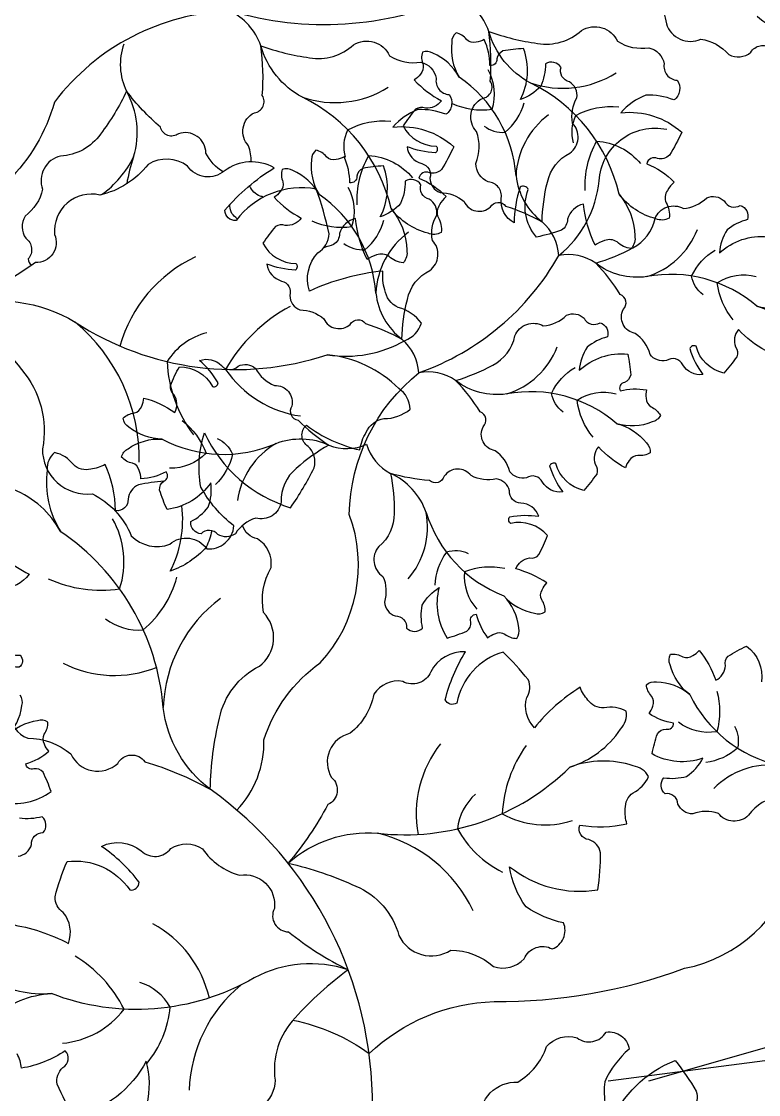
# Model space of a CAD drawing. Header units: millimetres. Extents: x 228.39 to 232.01, y 86.87 to 92.76.
# Drawn here: x 229.0394 to 229.199, y 90.5553 to 90.7876 of the extents above; entities that cross this region are included whole.
import ezdxf

# ---------------------------------------------------------------- set-up
doc = ezdxf.new("R2010")
doc.units = ezdxf.units.MM
for name, color, linetype in [('62', 62, 'Continuous'), ('63', 63, 'Continuous'), ('CauleArvore', 253, 'Continuous')]:
    doc.layers.add(name, color=color, linetype=linetype)

msp = doc.modelspace()

# ---------------------------------------------------------------- linework, layer by layer
at = {"layer": '62'}
for points in [[(229.1337690626554, 90.79304493614626, -0.1802530025354734), (229.0845557612529, 90.78988759788439, 0.2251438523393833), (229.0465136639229, 90.77017378736964, -0.2626849896690132), (229.019326115423, 90.74317367297654, -0.09065442908466861)], [(229.1688170326897, 90.75021356645117, 0.2279428046577942), (229.1495874588643, 90.77433910891983, -0.2043996860364329), (229.1405975587805, 90.78546549324336, 0.2049975904848279), (229.1337690626554, 90.79304493614626, 0.2049975904848279)], [(229.1194324531736, 90.74709735685045, 0.2279428046577942), (229.1002028793482, 90.77122289931911, -0.2043996860364329), (229.0912129792644, 90.78234928364265, 0.2049975904848279), (229.0843844831393, 90.78992872654554, 0.2049975904848279)], [(229.1326228038234, 90.76988235950446, 0.1413864367129372), (229.1412868762909, 90.76860632197898, 0.210122964771746), (229.1404785135131, 90.77711687597926, 0.210122964771746)], [(229.1395651919948, 90.76498585418464, 0.1876286218963192), (229.1441262186685, 90.76362077414015, 0.1520058651265381), (229.1482265537126, 90.76997818772338)], [(229.1589566496233, 90.7613464575209, -0.1876286218963192), (229.1594602910662, 90.76727626422573, -0.1520058651265381), (229.1687331167926, 90.76912983547967)], [(229.086046006196, 90.61681295791496, 0.1954096761169075), (229.0918831381646, 90.63207848393078, -0.1631901514612794), (229.1040643094369, 90.64871721495874, 0.2835782542006574), (229.1103673632909, 90.68084666692756, -0.2251438523393833), (229.1255435961011, 90.71158128379557, 0.1802530025354734), (229.1557662318697, 90.73693911674508, 0.2002582601934849), (229.1644861195617, 90.75313154287994, -0.4574430062941838), (229.1791528431373, 90.7642726271187)], [(229.1095720701072, 90.75823024792018, -0.1876286218963192), (229.11007571155, 90.76416005462502, -0.1520058651265381), (229.1193485372765, 90.76601362587895)], [(229.1614678867045, 90.751028354619, -0.1413864367129372), (229.1639561826235, 90.7616887214102, -0.210122964771746), (229.1734823974412, 90.75684688424433, -0.210122964771746)], [(229.1120833071884, 90.74791214501828, -0.1413864367129372), (229.1145716031073, 90.75857251180949, -0.210122964771746), (229.124097817925, 90.7537306746436, -0.210122964771746)], [(229.1022702844936, 90.74446986371315, 0.1413864367129372), (229.1109343569612, 90.74319382618768, 0.210122964771746), (229.1101259941834, 90.75170438018795, 0.210122964771746)], [(229.1092126726651, 90.73957335839333, 0.1876286218963192), (229.1137736993388, 90.73820827834884, 0.1520058651265381), (229.1178740343828, 90.74456569193207)], [(229.1986537192175, 90.72594317447432, 0.2279428046577942), (229.1748264508405, 90.73237940002905, -0.2043996860364329), (229.1637593352694, 90.73529013553413, 0.2049975904848279), (229.1557662318697, 90.73693911674508, 0.2049975904848279)], [(229.1870224765798, 90.72844556974428, -0.1876286218963192), (229.1845368657521, 90.73250612963905, -0.1520058651265381), (229.1896349514605, 90.73809531357328)], [(229.1935309104487, 90.7229854592651, -0.1413864367129372), (229.1900825704754, 90.7310355136077, -0.210122964771746), (229.1985170173767, 90.73242945953285, -0.210122964771746)], [(229.0256686226333, 90.72598166201364, -0.2043996860364353), (229.0509780136726, 90.72253127500936, 0.2279428046577944), (229.1056133597172, 90.7154521595131, 0.2279428046577944)], [(229.0794893839027, 90.72022649945882, 0.1876286218963192), (229.0708950761043, 90.71397570885111, 0.152005865126538), (229.076634566593, 90.69809484557882)], [(229.1683011998877, 90.70053067868301, 0.2279428046577942), (229.1444739315107, 90.70696690423775, -0.2043996860364329), (229.1334068159396, 90.70987763974281, 0.2049975904848279), (229.12541371254, 90.71152662095376, 0.2049975904848279)], [(229.1566699572501, 90.70303307395298, -0.1876286218963192), (229.1541843464223, 90.70709363384773, -0.1520058651265381), (229.1592824321307, 90.71268281778197)], [(229.1631783911189, 90.69757296347379, -0.1413864367129372), (229.1597300511457, 90.70562301781638, -0.210122964771746), (229.1681644980469, 90.70701696374155, -0.210122964771746)], [(229.0741819844701, 90.70120648497839, -0.1413864367129372), (229.0793469496785, 90.69413417574549, -0.210122964771746), (229.0714395500749, 90.69088517416326, -0.210122964771746)], [(229.0698524705585, 90.69717578302587, 0.2279428046577942), (229.0945161192334, 90.69624403641522, -0.2043996860364329), (229.1059540670755, 90.69588797826468, 0.2049975904848279), (229.1141134036594, 90.69607255210259, 0.2049975904848279)], [(229.081748665322, 90.6973441205788, -0.1876286218963192), (229.0850811792698, 90.6939440090168, -0.1520058651265381), (229.081365584865, 90.68735433427825)], [(229.0802454449076, 90.62135517950243, -0.2043996860364353), (229.0700633705935, 90.6390725847195, 0.2279428046577944), (229.0478494655703, 90.67713869521612, 0.2279428046577944)], [(229.136188710297, 90.6723707797873, 0.1876286218963192), (229.1314377600125, 90.6726788045272, 0.1520058651265381), (229.1288667231086, 90.66556408568665)], [(229.1440519758322, 90.66915494816962, 0.1413864367129372), (229.1353223348953, 90.66845652666203, 0.210122964771746), (229.1380177116415, 90.66034370200177, 0.210122964771746)], [(229.0575909803305, 90.65825836131785, 0.1876286218963192), (229.0657499909968, 90.65586908712031, 0.152005865126538), (229.0730045297336, 90.66726485616394)], [(229.1899973209599, 90.64259156233823, -0.1413864367129372), (229.189968891412, 90.63383407324312, -0.210122964771746), (229.1816736142518, 90.6359007993031, -0.210122964771746)], [(229.184121492746, 90.64190899971018, 0.2279428046577942), (229.2034397924432, 90.62654778183823, -0.2043996860364329), (229.2124438446871, 90.61948517102958, 0.2049975904848279), (229.2191267512564, 90.61480034437572, 0.2049975904848279)], [(229.1938053794474, 90.63499740613588, -0.1876286218963192), (229.194476018006, 90.63028395180069, -0.1520058651265381), (229.1875788779329, 90.62717607249918)], [(229.1146621452549, 90.56411425190855, -0.1841083703680773), (229.141727192048, 90.57539283360924, 0.09065442908466861), (229.1829777632752, 90.58260154131364, 0.2835782542006574), (229.2070890574897, 90.60475274134893, -0.2251438523393833), (229.2375227353537, 90.62052378976072, 0.1802530025354734), (229.2768933764757, 90.62304966037023, -0.3316125768266109), (229.2914513629071, 90.6253604518145, 0.4605227219911265), (229.3068847419574, 90.63111236235656, 0.4605227219911265)], [(229.1486796596563, 90.63083287686212, 0.1413864367129372), (229.1434970714541, 90.6160781461319, 0.210122964771746), (229.1586913352384, 90.61460181142624, 0.210122964771746)], [(229.0971046393191, 90.60535397121622, -0.2043996860364329), (229.1164754865501, 90.61186176366174, 0.2279428046577942), (229.1581602762803, 90.62617485731293, 0.2279428046577942)], [(229.1377355486929, 90.62032724062638, 0.1876286218963192), (229.1337918264622, 90.61279563115625, 0.1520058651265381), (229.1435426560568, 90.60344612814288)], [(229.0482249257948, 90.56636311381183, 0.2101229647717458), (229.0615859128774, 90.57374750547868, 0.1413864367129372), (229.0509739631829, 90.58523435983811)], [(229.1101496264779, 90.5822507687545, 0.2043996860364367), (229.0897867572386, 90.58053768927418, -0.2279428046577933), (229.0458446848486, 90.57713465844894)], [(229.0665317703244, 90.56197638304603, 0.1487400713347152), (229.0715864064116, 90.57420426902931, 0.1876286218963192), (229.0649778319402, 90.57955261734449, 0.1876286218963192)], [(229.0981754980474, 90.57134786599612, -0.1106796973527163), (229.1146621452549, 90.56411425190855, -0.1841083703680773)]]:
    msp.add_lwpolyline(points, format="xyb", dxfattribs=at)
for centre, radius, start, end in [((229.0737371043275, 90.77828278306733), 0.01296417636406003, 159.9223847756048, 206.2623597256839), ((229.156634587846, 90.79481450398352), 0.02165418735251583, 251.0077929045287, 302.140301969199), ((229.1072500083298, 90.79169829438281), 0.02165418735251583, 251.0077929045287, 302.140301969199), ((229.1180879327099, 90.75209288705028), 0.02847603407112981, 4.244680177902705, 55.60775094878026), ((229.0462125170798, 90.76363342314787), 0.01822652723244424, 343.0670373485498, 29.2754935339308), ((229.1637923955779, 90.75343752297641), 0.01732334988201267, 126.3429614026651, 177.4754704673334), ((229.0441694965006, 90.76778314628893), 0.02165418735251583, 305.4219098812204, 334.101003155987), ((229.0972782917514, 90.74666007956137), 0.03559504258891227, 160.8702128665557, 170.6487373789969), ((229.1609750280122, 90.75583641575219), 0.01458122178595539, 186.4415046598965, 232.6499608452767), ((229.0877354133801, 90.72668039125898), 0.02847603407112981, 4.244680177902705, 55.60775094878026), ((229.1454120555787, 90.73634266945942), 0.01037134109124803, 3.296852086950291, 49.63682703703043), ((229.1334398762481, 90.72802502718511), 0.01732334988201267, 126.3429614026651, 177.4754704673334), ((229.16966489052, 90.74891592766315), 0.01732334988201267, 287.3347532780364, 338.4672623427084), ((229.0900805848257, 90.70901243788754), 0.03055347511947142, 115.3011106397776, 164.1678200306802), ((229.1306225086824, 90.73042391996087), 0.01458122178595539, 186.4415046598965, 232.6499608452767), ((229.1142450803797, 90.6948614108799), 0.03525592437372765, 118.2178321216569, 150.4078539412012), ((229.0262087933302, 90.6928375926333), 0.03866819170092113, 359.0340486382894, 50.16655770295989), ((229.1150595362489, 90.71093017366812), 0.01037134109124803, 3.296852086950291, 49.63682703703043), ((229.1393123711902, 90.72350343187183), 0.01732334988201267, 287.3347532780364, 338.4672623427084), ((229.1031518319049, 90.72565925972074), 0.02370610377805731, 214.3839131457492, 261.8500201023937), ((229.1032528982621, 90.68128518808595), 0.01732334988201267, 120.287246340199, 171.4197554048694), ((229.1240704413333, 90.69897464045252), 0.01037134109124803, 196.2493451491125, 242.5893200991907), ((229.1132728375542, 90.67648855568613), 0.01458122178595539, 19.39399772205839, 65.60245390743864), ((229.1099894591834, 90.67819491819864), 0.01732334988201267, 319.2954544648267, 10.42796352949559), ((229.1542296382259, 90.6897496804253), 0.02847603407112981, 197.1971732400648, 248.5602440109432), ((229.0425869759233, 90.6705917591725), 0.01896488302244585, 342.0327875484155, 29.49889450505922), ((229.0566740094361, 90.69266796323878), 0.02820473949898212, 245.8667065243232, 278.0567283438687), ((229.1009754413265, 90.63789340083771), 0.03093455336073691, 126.6829230409561, 177.8154321056262), ((229.0595186759047, 90.67044681350339), 0.02444278009557714, 242.9499850424439, 291.8166944333461), ((229.1493088408126, 90.61604550191177), 0.02444278009557714, 141.6344804195964, 190.501189810498), ((229.201617067998, 90.60932059034538), 0.01732334988201267, 83.96028596669215, 135.0927950313616), ((229.0314237572802, 90.55303347184997), 0.0839726915093955, 359.5821735404675, 54.45095799120558), ((229.1092539204142, 90.58178194361287), 0.03093455336073691, 25.36741841810717, 76.49992748277668), ((229.0562262817907, 90.5706951356137), 0.02444278009557714, 12.87783339992761, 61.74454279083108), ((229.1065888781851, 90.55513888414224), 0.03093455336073691, 129.6239489019831, 178.0116047923193)]:
    msp.add_arc(centre, radius, start, end, dxfattribs=at)
at = {"layer": '63'}
for points in [[(229.1736528994699, 90.79545063728689, -0.2299676780149515), (229.1790549230147, 90.78712303394222, 0.453009155801419), (229.1865078809135, 90.78381487627753, -0.1775881189196565), (229.1925791240205, 90.78045595947624, 0.3028472262875298), (229.197350615688, 90.78094658949121, -0.4445358973400413), (229.2017681172773, 90.78180459977102, 0.4200628682774436), (229.2040369694419, 90.78548090381143, -0.1027662192553072), (229.1987565225162, 90.78868104896773, -0.1249756271620583)], [(229.0891116373442, 90.75721971512333, 0.08789902130899625), (229.088566717753, 90.76069263551818, -0.5077713489282268), (229.0898106769867, 90.76786024802912, 0.5541101838924969), (229.0915307870661, 90.77160356988334, 0.05360560279891149), (229.0912129792644, 90.78234928364265, 0.05303807838268959), (229.1017657614896, 90.77976148784651, 0.2299676780149515), (229.1112898493269, 90.78255837660245, -0.453009155801419), (229.1190989410617, 90.78021134127002, 0.1775881189196565), (229.1258930060882, 90.77880315259013, -0.3028472262875298), (229.1291927280446, 90.77532181871435, 0.4445358973400413), (229.131984540516, 90.77179247244956, -0.4200628682774436), (229.1313100547873, 90.76752539258808, 0.1027662192553072), (229.1252193071563, 90.76853872474119, 0.1249756271620583), (229.1198367929792, 90.76474929717325, -0.2129696122085104), (229.1329953379021, 90.76050829066392, -0.03433418913963267), (229.1303370413343, 90.75554109016156, -0.263361124047625), (229.1277389649502, 90.75483416663042, 0.4961733732722903), (229.1254327212968, 90.75370307722436, -0.105188829234163), (229.1313437036337, 90.7496996716453, 0.1018354407082667), (229.1299222151424, 90.74792498452376, 0.2548810045278109), (229.1296121772421, 90.74523015729957, -0.1744881383592944), (229.1302833193241, 90.74191043540075, -0.2361518438993939), (229.1274246946709, 90.74179400231154, -0.172045804718615), (229.1194324531736, 90.74709735685045, -0.1720458047186181), (229.1228198962945, 90.7381236885582, -0.2361518438993874), (229.1220688926946, 90.7353630210365, -0.174488138359288), (229.1189824459808, 90.73675759332309, 0.2548810045278096), (229.1162863434033, 90.73705633762722, 0.1018354407082642), (229.114239343267, 90.73606642129106, -0.08115707204633878), (229.1116925701306, 90.74496214849405, 0.2683901017028241), (229.1082476697054, 90.74169365263904, -0.2633611240475965), (229.1069791514717, 90.73931865721426, -0.01359188383691224), (229.1048517019152, 90.73864199627255, -0.2816703646801006)], [(229.0830325249991, 90.75502820174488, -0.140065914486193), (229.0793213713606, 90.75913664860313, 0.5077713489282268), (229.0733655490411, 90.76331400233258, -0.5541101838924969), (229.0694996096938, 90.76473729083182, -0.05360560279891149), (229.0621111251074, 90.77254636641813, -0.05303807838268959), (229.0564966830484, 90.763243896846, -0.2299676780149515), (229.0477934851881, 90.75847051409896, 0.453009155801419), (229.0439448715449, 90.75128172688544, -0.1775881189196565), (229.0401475017954, 90.74547463657034, 0.3028472262875298), (229.0402850254295, 90.74067995850044, -0.4445358973400413), (229.0408150269833, 90.73621122262938, 0.132420092724567), (229.041445559261, 90.73476844332887, -0.1027662192553072)], [(229.0918696935228, 90.74961095510282, 0.06645151050785239), (229.0910820845027, 90.74976263567407, -0.1966975875028096), (229.0887630674067, 90.75207437399689, 0.1775881189196616)], [(229.0861158389256, 90.74487740244179, 0.01988486331478412), (229.085786366687, 90.74516811750853, -0.2768544380593153), (229.084552086404, 90.74803085859865, 0.3028472262875131)], [(229.2005343709756, 90.71637243238983, -0.08115707204633878), (229.1946771169947, 90.7208989526832, 0.2683901017028241), (229.19400579634, 90.71715975662009, -0.2633611240475965), (229.1943137546297, 90.71502785689707, -0.03433418913963283), (229.1915139372526, 90.71149594800843, -0.2816703646801006), (229.1854878020305, 90.71729393689861, 0.447648090788793), (229.1841066374925, 90.71679005338075, 0.08047336285184804), (229.1869559067661, 90.71116228269561, -0.299054732626132), (229.1825971689611, 90.7132994377003, 0.4445358973400594), (229.1791182355473, 90.71422536617426, -0.3028472262875131), (229.1755129027518, 90.71553936761342, 0.1775881189196616), (229.1723171535763, 90.72007789917885, -0.5077713489282268), (229.1697220788047, 90.72528709616942, 0.5541101838924969), (229.1690567114782, 90.72851492487025, 0.05360560279891149), (229.1637593352694, 90.73529013553413, 0.05303807838268959), (229.171787203612, 90.73862336005827, 0.2299676780149515), (229.17660018145, 90.74493960730423, -0.453009155801419), (229.182745587502, 90.74712773370463, 0.1775881189196565), (229.1877918563935, 90.7494399300282, -0.3028472262875298), (229.1915684446116, 90.74875992577945, 0.4445358973400413), (229.1950404288991, 90.74780827124937, -0.4200628682774436), (229.1966279379021, 90.74473840608093, 0.1027662192553072), (229.1922220989119, 90.74250502881834, 0.1249756271620583), (229.1905488247917, 90.7375118199682, -0.2129696122085104), (229.2010396380133, 90.74101442471319, -0.03433418913963267)], [(229.2063182095826, 90.7263126921249, -0.172045804718615), (229.1986537192175, 90.72594317447432, -0.1720458047186181), (229.2050897389266, 90.72176482478147, -0.2361518438993874)], [(229.0702020652959, 90.68809717048187, 0.02359304653415248), (229.0647248601958, 90.68730717319316, 0.2633611240475967), (229.0624423865997, 90.68421109411396, -0.4961733732722993), (229.059745486579, 90.6817226633859, 0.1051888292341508), (229.0574630087924, 90.69166270948305, -0.1018354407082692), (229.0543653645582, 90.69068500078326, -0.2548810045278139), (229.0506155838136, 90.69166270948305, 0.1744881383592873), (229.0465397348137, 90.6942699357422, 0.2361518438993992), (229.0449093935376, 90.69052204780344, 0.1720458047186156), (229.0478494655703, 90.67713869521612, 0.1720458047186174), (229.0376437843171, 90.68628212018663, 0.2361518438993921), (229.0335787300135, 90.686706396261, 0.1744881383592826)], [(229.0335787300135, 90.686706396261, 0.1744881383592826), (229.0338436283117, 90.68187524704705, -0.2548810045278165), (229.0328502172403, 90.67812959565141, -0.1018354407082663), (229.0304751608491, 90.67591364862103, 0.08115707204633889), (229.0410108584437, 90.66793030330234, -0.268390101702822), (229.034879095616, 90.66502811146356, 0.2633611240476109), (229.0310607232659, 90.66456397357706, 0.034334189139633), (229.0262796130783, 90.65808973824977, 0.2816703646800977), (229.039085694004, 90.65040869075773, -0.4476480907887908), (229.0388617598229, 90.6477928855953, -0.0804733628518486), (229.0278317079, 90.65007756786376, 0.2990547326261485), (229.0335496233292, 90.64356203164853, -0.4445358973400563), (229.0367692062943, 90.63799769516565, 0.3028472262875256), (229.0407166814394, 90.63239660268232, -0.1775881189196615), (229.0500309671628, 90.62900636614263, 0.5077713489282397), (229.0602209127774, 90.62696447936813, -0.5541101838924329), (229.066095084839, 90.6273240353838, -0.0536056027989116), (229.0802454449076, 90.62135517950243, -0.05303807838268965), (229.0822441794278, 90.63674802035958, -0.229967678014949), (229.0908849798104, 90.64799168111615, 0.4530091558014059), (229.0917885044273, 90.6596054022214, -0.1775881189196614), (229.0934188457035, 90.66938249839843, 0.3028472262875249), (229.090484235597, 90.67557465961653, -0.2706667237805238), (229.0872321598781, 90.6784903665342, 0.420062868277418)], [(229.0805869311023, 90.67733321950143, -0.04325406618879267), (229.0793979233001, 90.67378219213707, -0.1249756271620578), (229.0715722893651, 90.66856773961877, 0.1521879076464949), (229.0740889254164, 90.68276602128124, 0.03433418913963278)], [(229.203752391594, 90.6196104666275, 0.2299676780149515), (229.1968285067418, 90.61572207962335, -0.453009155801419), (229.1903193300506, 90.61615165091017, 0.1775881189196565), (229.1847698626373, 90.61603126406635, -0.3028472262875298), (229.1815729974103, 90.61815378074917, 0.4445358973400413), (229.1787635119576, 90.62040480556627, -0.4200628682774436), (229.178524222259, 90.62385255808455, 0.1027662192553072), (229.1834545482971, 90.62415467786533, 0.1249756271620583), (229.1869714993962, 90.6280742487435, -0.2129696122085104), (229.1759520318604, 90.62902121087339, -0.03433418913963267), (229.1771338686061, 90.63337053491848, -0.263361124047625), (229.179032684254, 90.63438755697953, 0.4961733732722903), (229.1806279148977, 90.63568294801492, -0.105188829234163), (229.1753015785685, 90.63774425854359, 0.1018354407082667), (229.1760916078977, 90.6393827779245, 0.2548810045278109), (229.175850105906, 90.64153938077143, -0.1744881383592944), (229.1747315791966, 90.64400723986697, -0.2361518438993939), (229.1769394134745, 90.64461060908044, -0.172045804718615), (229.184121492746, 90.64190899971018, -0.1720458047186181), (229.1798713811684, 90.64829785777944, -0.2361518438993874), (229.1799618697616, 90.65058486421162, -0.174488138359288), (229.1826182694836, 90.65005103743053, 0.2548810045278096), (229.1847738415482, 90.65030157310728, 0.1018354407082642), (229.1861922686533, 90.65144041315334, -0.08115707204633878), (229.1897729801173, 90.6449615771797, 0.2683901017028241), (229.1918726909341, 90.64812756408836, -0.2633611240475965), (229.1924358138074, 90.6502066810564, -0.03433418913963283), (229.196407099966, 90.65233793514471, -0.2816703646801006), (229.199638391826, 90.64462497632199, 0.447648090788793)], [(229.0349400285838, 90.6185560373765, 0.2129696122085104), (229.0457553395079, 90.62087000618877, 0.03433418913963267), (229.0440402626066, 90.625037963598, 0.263361124047625), (229.0420294262059, 90.62581021466282, -0.4961733732722903), (229.0402850847055, 90.62689652560859, 0.105188829234163), (229.0453127330595, 90.62960606649496, -0.1018354407082667), (229.044324508733, 90.63113325501739, -0.2548810045278109), (229.0442951430132, 90.63330313904791, 0.1744881383592944), (229.0450971322699, 90.63589123559693, 0.2361518438993939), (229.0428312830299, 90.63621452158102, 0.172045804718615), (229.0360422437012, 90.63263822449538, 0.1720458047186181), (229.0394623185339, 90.63950728876858, 0.2361518438993874), (229.039087290056, 90.64176515064368, 0.174488138359288)], [(229.0386265327334, 90.60688169064929, 0.3028472262875298), (229.0415337043067, 90.60938636184358, -0.4445358973400413), (229.044040492856, 90.61197022182543, 0.4200628682774436), (229.0438478937015, 90.61542089749156, -0.1027662192553072), (229.0389183849101, 90.61510572408001, -0.1249756271620583)], [(229.0369624445858, 90.59211708187176, -0.08115707204633917), (229.0495232680016, 90.5879987762252, 0.2683901017028146), (229.0484192399766, 90.59469223235517, -0.263361124047613), (229.0466274320475, 90.59809587977036, -0.034334189139631), (229.0492291253241, 90.60571204217634, -0.2816703646801013), (229.0628337044109, 90.59955496274493, 0.4476480907887236), (229.0648569516903, 90.60122799998648, 0.08047336285184782), (229.0567001729821, 90.60899644768168, -0.2990547326261498), (229.0653118796637, 90.60800383645041, 0.4445358973400735), (229.071719458103, 90.60852392635391, -0.302847226287535), (229.0785715742242, 90.60846646601826, 0.1775881189196651), (229.0866607220572, 90.60273800115695, -0.5077713489282355), (229.0941396853462, 90.59552208809265, 0.5541101838924959), (229.0971876435746, 90.59048769353369, 0.05360560279891149), (229.1101496264779, 90.5822507687545, 0.05303807838268965), (229.0986313389237, 90.57184579200509, 0.2299676780149539), (229.0943051711726, 90.55834143674284, -0.4530091558014004), (229.0852706752885, 90.55098801857406, 0.1775881189196833)], [(229.0331674217211, 90.57193416331586, -0.1720458047186142), (229.0458446848486, 90.57713465844894, -0.1720458047186181), (229.0325178914218, 90.58032130668717, -0.2361518438993757)], [(229.1435962476326, 90.51056553291453, -0.08379440785387525), (229.1432796163976, 90.51268415944479, 0.5541101838924969), (229.1396622678221, 90.51732635366957, 0.05360560279891149), (229.1258237235962, 90.52398628041915, 0.05303807838268959), (229.136042249506, 90.53567029589183, 0.2299676780149515), (229.1387547985266, 90.54958882369728, -0.453009155801419), (229.1468645539363, 90.55795104480408, 0.1775881189196565), (229.1531163298258, 90.56564291847437, -0.3028472262875298), (229.1597008529812, 90.56753998248053, 0.4445358973400413), (229.1660124313375, 90.56876126607418, -0.4200628682774436), (229.1709813805815, 90.56510106149261, 0.1027662192553072), (229.1656927150161, 90.55804172741115, 0.1249756271620583), (229.1669612891711, 90.54872390678807, -0.2129696122085104), (229.1809894515569, 90.56262638521483, -0.03433418913963267), (229.1855424851992, 90.5559897729501, -0.263361124047625), (229.1847314489223, 90.55222977141567, 0.4961733732722903), (229.1846502344697, 90.54856112569514, -0.105188829234163), (229.1936132930826, 90.55342710982606, 0.1018354407082667), (229.1949299442627, 90.55045764122495, 0.2548810045278109), (229.1981442261955, 90.54829311781533, -0.1744881383592944), (229.2027960300605, 90.54696236816274, -0.2361518438993939)], [(229.0665618100255, 90.55310609164907, 0.1249756271620594), (229.0663947659209, 90.56250838699745, -0.2129696122085123), (229.0508329547434, 90.55034704335434, -0.03433418913963757), (229.0470896699448, 90.55747182802592, -0.2633611240476315), (229.0483360749802, 90.56111076549024, 0.4961733732723008), (229.0488469805735, 90.56474456965184, -0.1051888292341653), (229.0393751018618, 90.5609633350744, 0.1018354407082685), (229.038415790202, 90.56406672600086, 0.2548810045278082)]]:
    msp.add_lwpolyline(points, format="xyb", dxfattribs=at)
for points in [[(229.1290422393692, 90.75918752275882, -0.08047336285184804), (229.1228731103645, 90.7605035719986, 0.299054732626132), (229.1260534373866, 90.75683593695682, -0.4445358973400594), (229.1278378834195, 90.753709265629, 0.3028472262875131), (229.1300298197684, 90.75055959272683, -0.1775881189196616), (229.1352344631757, 90.74863014499101, 0.5077713489282268), (229.1409339476689, 90.74745285026614, -0.5541101838924969), (229.1442246208194, 90.74763467990587, -0.05360560279891149), (229.1521288501773, 90.74424516187324, -0.05303807838268959), (229.15329926779, 90.75285835979663, -0.2299676780149515), (229.1581753902783, 90.75912598808969, 0.453009155801419), (229.158719944213, 90.76562655527269, -0.1775881189196565), (229.1596654057357, 90.77109621559782, 0.3028472262875298), (229.1580426277755, 90.77457351570565, -0.4445358973400413), (229.1562350866865, 90.77768689272237, 0.4200628682774436), (229.1528614129093, 90.7784369475417, -0.1027662192553072), (229.1518284463197, 90.77360658821456, -0.1249756271620583), (229.1474288423317, 90.77071254853769, 0.2129696122085104), (229.1481334392666, 90.78175016355219, 0.03433418913963267), (229.1436566152455, 90.78122919865166, 0.263361124047625), (229.1423681651509, 90.77950300889069, -0.4961733732722903), (229.1408496593845, 90.77811847323622, 0.105188829234163), (229.1396045222388, 90.78369238508297, -0.1018354407082667), (229.1378666233581, 90.78315517043005, -0.2548810045278109), (229.1357700317498, 90.78371513710727, 0.1744881383592944), (229.1334962595512, 90.78518870098563, 0.2361518438993939), (229.1325708313539, 90.7830953378404, 0.172045804718615), (229.1341727736778, 90.77559102330528, 0.1720458047186181), (229.1284880737516, 90.78074516170076, 0.2361518438993874), (229.1262130931607, 90.78099625912665, 0.174488138359288), (229.1263453810767, 90.7782899830095, -0.2548810045278096), (229.1257766349468, 90.77619575597043, -0.1018354407082642), (229.1244392638253, 90.77496273910681, 0.08115707204633878), (229.1303126242606, 90.77045713733133, -0.2683901017028241), (229.1268692543726, 90.76885231259502, 0.2633611240475965), (229.1247294612998, 90.76860508730724, 0.03433418913963283), (229.1220305747026, 90.76499546559879, 0.2816703646801006), (229.1291763318716, 90.76065160379532, -0.447648090788793)], [(229.1473894205225, 90.75176778049527, 0.08047336285184804), (229.1460915011063, 90.74399040971535, -0.299054732626132), (229.1432845245899, 90.74937026098272, 0.4445358973400594), (229.1404666640188, 90.7528788452748, -0.3028472262875131), (229.1378088757454, 90.75687184064634, 0.1775881189196616), (229.1379512972692, 90.7638088451189, -0.5077713489282268), (229.1391952565029, 90.77097645762984, 0.5541101838924969), (229.1409153665822, 90.77471977948404, 0.05360560279891149), (229.1405975587805, 90.78546549324336, 0.05303807838268959), (229.1511503410057, 90.78287769744723, 0.2299676780149515), (229.160674428843, 90.78567458620317, -0.453009155801419), (229.1684835205779, 90.78332755087074, 0.1775881189196565), (229.1752775856044, 90.78191936219085, -0.3028472262875298), (229.1785773075607, 90.77843802831507, 0.4445358973400413), (229.1813691200321, 90.77490868205028, -0.4200628682774436), (229.1806946343035, 90.7706416021888, 0.1027662192553072), (229.1746038866725, 90.77165493434191, 0.1249756271620583), (229.1692213724953, 90.76786550677397, -0.2129696122085104), (229.1823799174183, 90.76362450026464, -0.03433418913963267), (229.1797216208505, 90.75865729976228, -0.263361124047625), (229.1771235444663, 90.75795037623114, 0.4961733732722903), (229.174817300813, 90.75681928682508, -0.105188829234163), (229.1807282831499, 90.75281588124602, 0.1018354407082667), (229.1793067946585, 90.75104119412448, 0.2548810045278109), (229.1789967567583, 90.7483463669003, -0.1744881383592944), (229.1796678988403, 90.74502664500147, -0.2361518438993939), (229.176809274187, 90.74491021191224, -0.172045804718615), (229.1688170326897, 90.75021356645117, -0.1720458047186181), (229.1722044758107, 90.74123989815892, -0.2361518438993874), (229.1714534722108, 90.73847923063722, -0.174488138359288), (229.168367025497, 90.7398738029238, 0.2548810045278096), (229.1656709229194, 90.74017254722794, 0.1018354407082642), (229.1636239227832, 90.73918263089178, -0.08115707204633878), (229.1610771496467, 90.74807835809477, 0.2683901017028241), (229.1576322492215, 90.74480986223976, -0.2633611240475965), (229.1563637309879, 90.74243486681497, -0.03433418913963283), (229.1509287965038, 90.74095125344654, -0.2816703646801006), (229.1491534598046, 90.75125248333613, 0.447648090788793)], [(229.0986897200395, 90.7337750269675, -0.08047336285184804), (229.0925205910348, 90.7350910762073, 0.299054732626132), (229.0957009180568, 90.7314234411655, -0.4445358973400594), (229.0974853640897, 90.72829676983768, 0.3028472262875131), (229.0996773004386, 90.72514709693553, -0.1775881189196616), (229.104881943846, 90.7232176491997, 0.5077713489282268), (229.1105814283391, 90.72204035447484, -0.5541101838924969), (229.1138721014896, 90.72222218411457, -0.05360560279891149), (229.1217763308476, 90.71883266608192, -0.05303807838268959), (229.1229467484602, 90.72744586400533, -0.2299676780149515), (229.1278228709486, 90.73371349229839, 0.453009155801419), (229.1283674248833, 90.74021405948137, -0.1775881189196565), (229.1293128864059, 90.74568371980652, 0.3028472262875298), (229.1276901084457, 90.74916101991434, -0.4445358973400413), (229.1258825673567, 90.75227439693107, 0.4200628682774436), (229.1225088935795, 90.7530244517504, -0.1027662192553072), (229.1214759269899, 90.74819409242325, -0.1249756271620583), (229.117076323002, 90.74530005274637, 0.2129696122085104), (229.1177809199368, 90.75633766776087, 0.03433418913963267), (229.1133040959158, 90.75581670286036, 0.263361124047625), (229.1120156458211, 90.75409051309937, -0.4961733732722903), (229.1104971400547, 90.7527059774449, 0.105188829234163), (229.109252002909, 90.75827988929167, -0.1018354407082667), (229.1075141040283, 90.75774267463873, -0.2548810045278109), (229.1054175124201, 90.75830264131595, 0.1744881383592944), (229.1031437402214, 90.75977620519433, 0.2361518438993939), (229.1022183120241, 90.75768284204908, 0.172045804718615), (229.103820254348, 90.75017852751398, 0.1720458047186181), (229.0981355544218, 90.75533266590946, 0.2361518438993874), (229.0958605738309, 90.75558376333534, 0.174488138359288), (229.0959928617469, 90.75287748721819, -0.2548810045278096), (229.095424115617, 90.75078326017912, -0.1018354407082642), (229.0940867444955, 90.7495502433155, 0.08115707204633878), (229.0999601049308, 90.74504464154003, -0.2683901017028241), (229.0965167350428, 90.7434398168037, 0.2633611240475965), (229.0943769419701, 90.74319259151594, 0.03433418913963283), (229.0916780553729, 90.73958296980747, 0.2816703646801006), (229.0988238125418, 90.73523910800401, -0.447648090788793)], [(229.1259786970402, 90.7222708767995, 0.1744881383592826), (229.120994998248, 90.72569741192507, -0.2548810045278165), (229.1180463805971, 90.72954050403578, -0.1018354407082663), (229.1176666504448, 90.73358305685515, 0.08115707204633889), (229.1017211660917, 90.72925125139281, -0.268390101702822), (229.1035305947724, 90.7375358240534, 0.2633611240476109), (229.1059866588209, 90.7416692909304, 0.034334189139633), (229.1032295379943, 90.75134445565273, 0.2816703646800977), (229.0858497445124, 90.74453481433618, -0.4476480907887908), (229.0834318326404, 90.74675367967114, -0.0804733628518486), (229.0941147392196, 90.75592583036807, 0.2990547326261485), (229.0833004636727, 90.75524152707303, -0.4445358973400563), (229.0753351428016, 90.7563035854758, 0.3028472262875256), (229.0667776795218, 90.75667330506077, -0.1775881189196615), (229.056310625656, 90.7500433866401, 0.5077713489282397), (229.0465094594633, 90.74151731782537, -0.5541101838924329), (229.0423802330957, 90.73542905410474, -0.0536056027989116), (229.0256686226333, 90.72598166201364, -0.05303807838268965), (229.0393770025512, 90.71225065842266, -0.229967678014949), (229.043907503003, 90.69511393522363, 0.4530091558014059), (229.0547118673183, 90.68535232913786, -0.1775881189196614), (229.063143560135, 90.6762736953674, 0.3028472262875249), (229.0715126619432, 90.67445023566665, -0.4445358973400437), (229.0794856260624, 90.67344716648397, 0.420062868277418), (229.0853816140543, 90.67842201612869, -0.1027662192553043), (229.0782033243685, 90.68679107761815, -0.1249756271620578), (229.0790175975499, 90.6985175644262, 0.2129696122085104), (229.0976605098448, 90.68233351499306, 0.03433418913963278), (229.1027924132251, 90.69098649686936, 0.2633611240475967), (229.1014709172351, 90.69560942314843, -0.4961733732722993), (229.1010672429103, 90.70017855656522, 0.1051888292341508), (229.1126477480644, 90.69484806680379, -0.1018354407082692), (229.1140452307345, 90.69866034571182, -0.2548810045278139), (229.1178759348988, 90.70162503939386, 0.1744881383592873), (229.1235683522813, 90.70366826746779, 0.2361518438993992), (229.1211038338546, 90.7081434441385, 0.1720458047186156), (229.1056133597172, 90.7154521595131, 0.1720458047186174), (229.1224550117436, 90.7185715931878, 0.2361518438993921)], [(229.1537541181627, 90.69137755758943, 0.08047336285184804), (229.1566033874363, 90.6857497869043, -0.299054732626132), (229.1522446496313, 90.687886941909, 0.4445358973400594), (229.1487657162175, 90.68881287038296, -0.3028472262875131), (229.145160383422, 90.6901268718221, 0.1775881189196616), (229.1419646342465, 90.69466540338753, -0.5077713489282268), (229.1393695594749, 90.69987460037811, 0.5541101838924969), (229.1387041921484, 90.70310242907894, 0.05360560279891149), (229.1334068159396, 90.70987763974281, 0.05303807838268959), (229.1414346842823, 90.71321086426696, 0.2299676780149515), (229.1462476621202, 90.71952711151293, -0.453009155801419), (229.1523930681723, 90.72171523791332, 0.1775881189196565), (229.1574393370637, 90.72402743423689, -0.3028472262875298), (229.1612159252819, 90.72334742998815, 0.4445358973400413), (229.1646879095693, 90.72239577545807, -0.4200628682774436), (229.1662754185723, 90.71932591028963, 0.1027662192553072), (229.1618695795821, 90.71709253302704, 0.1249756271620583), (229.160196305462, 90.7120993241769, -0.2129696122085104), (229.1706871186835, 90.71560192892187, -0.03433418913963267), (229.1713278194072, 90.71114066673216, -0.263361124047625), (229.1699883288682, 90.70945377615092, 0.4961733732722903), (229.1690379483652, 90.70763180588757, -0.105188829234163), (229.1747449623585, 90.70785282866117, 0.1018354407082667), (229.1746698338712, 90.70603534473742, 0.2548810045278109), (229.1757471243428, 90.70415154424607, -0.1744881383592944), (229.1777529508956, 90.70232998163254, -0.2361518438993939), (229.1759656902529, 90.7009001963336, -0.172045804718615), (229.1683011998877, 90.70053067868301, -0.1720458047186181), (229.1747372195968, 90.69635232899016, -0.2361518438993874), (229.1755615016191, 90.69421711336777, -0.174488138359288), (229.1729113187615, 90.69365323276277, 0.2548810045278096), (229.1710320484717, 90.69256805893839, 0.1018354407082642), (229.1701818516458, 90.69095993659853, -0.08115707204633878), (229.1643245976649, 90.69548645689189, 0.2683901017028241), (229.1636532770102, 90.69174726082878, -0.2633611240475965), (229.1639612352999, 90.68961536110575, -0.03433418913963283), (229.1611614179228, 90.68608345221712, -0.2816703646801006), (229.1551352827007, 90.6918814411073, 0.447648090788793)], [(229.0819778112372, 90.70935664202244, 0.08047336285184804), (229.0779396122319, 90.71420257713044, -0.299054732626132), (229.0826664758916, 90.7130967802645, 0.4445358973400594), (229.0862644326444, 90.71297418972019, -0.3028472262875131), (229.0900725565725, 90.71250173178895, 0.1775881189196616), (229.0942042743247, 90.70879498254213, -0.5077713489282268), (229.0979009260945, 90.70429999510613, 0.5541101838924969), (229.0992728594332, 90.70130343195555, 0.05360560279891149), (229.1059540670755, 90.69588797826468, 0.05303807838268959), (229.0988775770166, 90.69084017237479, 0.2299676780149515), (229.0956028024753, 90.6836058384977, -0.453009155801419), (229.090104211989, 90.68009593602733, 0.1775881189196565), (229.0857046019047, 90.67671148442192, -0.3028472262875298), (229.0818716860146, 90.6765276907125, 0.4445358973400413), (229.078274735259, 90.67667691034411, -0.4200628682774436), (229.0760395294194, 90.6793128374755, 0.1027662192553072), (229.0798326712885, 90.68247692754466, 0.1249756271620583), (229.0803441778483, 90.68771814323776, -0.2129696122085104), (229.0709053748715, 90.68195321475471, -0.03433418913963267), (229.0692810149489, 90.68615735706729, -0.263361124047625), (229.0702083189802, 90.68810156435322, 0.4961733732722903), (229.0707261362192, 90.69009019806713, -0.105188829234163), (229.0652138707956, 90.6885956112722, 0.1018354407082667), (229.0648797112956, 90.69038369111698, 0.2548810045278109), (229.0634075902988, 90.69197809345707, -0.1744881383592944), (229.0610445088514, 90.69330371655121, -0.2361518438993939), (229.062465818404, 90.69509772484604, -0.172045804718615), (229.0698524705585, 90.69717578302587, -0.1720458047186181), (229.0626436591835, 90.6998052305745, -0.2361518438993874), (229.0613617561912, 90.70170136119354, -0.174488138359288), (229.0638181185216, 90.70284491469758, 0.2548810045278096), (229.0654063389266, 90.70432370305183, 0.1018354407082642), (229.0658744540683, 90.70608147445813, -0.08115707204633878), (229.0725972657157, 90.70298298874476, 0.2683901017028241), (229.0724133905482, 90.706777517509, -0.2633611240475965), (229.0716354173115, 90.70878614698711, -0.03433418913963283), (229.0735723439096, 90.71285575054229, -0.2816703646801006), (229.0807447307079, 90.70855600072389, 0.447648090788793)], [(229.1451442636915, 90.68038022687699, -0.08047336285184804), (229.1514514102356, 90.68048043041678, 0.299054732626132), (229.1475299276649, 90.68334189878357, -0.4445358973400594), (229.145090062905, 90.68598904464092, 0.3028472262875131), (229.1422479202678, 90.68856727069353, -0.1775881189196616), (229.1367432301637, 90.68928104125922, 0.5077713489282268), (229.1309248794767, 90.68915088120522, -0.5541101838924969), (229.1277586892507, 90.68823609639242, -0.05360560279891149), (229.1192958361427, 90.68976769409096, -0.05303807838268959), (229.1200857870194, 90.68111130723106, -0.2299676780149515), (229.116738576863, 90.67391020182218, 0.453009155801419), (229.1176649355458, 90.66745297546103, -0.1775881189196565), (229.1179695165997, 90.66191056516001, 0.3028472262875298), (229.1203304177423, 90.6588854750551, -0.4445358973400413), (229.1227898101056, 90.65625646184859, 0.4200628682774436), (229.12624576456, 90.65628167685466, -0.1027662192553072), (229.1261697570078, 90.66122066602823, -0.1249756271620583), (229.129808739611, 90.66502721124884, 0.2129696122085104), (229.1315960752437, 90.6541125040432, 0.03433418913963267), (229.1358422213919, 90.65562366274796, 0.263361124047625), (229.1367109750002, 90.65759472893286, -0.4961733732722903), (229.1378805102032, 90.6592843993593, 0.105188829234163), (229.1403433201342, 90.65413139760973, -0.1018354407082667), (229.1419165874031, 90.65504448150702, -0.2548810045278109), (229.1440853465089, 90.65496869897443, 0.1744881383592944), (229.1466315545529, 90.65404227838329, 0.2361518438993939), (229.1470642235312, 90.65628980683951, 0.172045804718615), (229.1438210004883, 90.66324411918114, 0.1720458047186181), (229.1505163247553, 90.6594953075281, 0.2361518438993874), (229.1527897030549, 90.65976052010964, 0.174488138359288), (229.1520541879869, 90.66236828698952, -0.2548810045278096), (229.1521390565918, 90.66453670954321, -0.1018354407082642), (229.1531660277827, 90.66603811630883, 0.08115707204633878), (229.1464322082304, 90.66911260559964, -0.2683901017028241), (229.1494282555184, 90.6714484050919, 0.2633611240475965), (229.1514581903916, 90.6721689598417, 0.03433418913963283), (229.153279335477, 90.67629167597559, 0.2816703646801006), (229.1453417466321, 90.67892334164857, -0.447648090788793)], [(229.1311483935033, 90.64074584169082, -0.08047336285184804), (229.1355528882106, 90.6511132061033, 0.299054732626132), (229.1280420828539, 90.64678486093212, -0.4445358973400594), (229.1219541889824, 90.64471964831056, 0.3028472262875131), (229.1156874327732, 90.64194790451947, -0.1775881189196616), (229.1105355270589, 90.63347987701347, 0.5077713489282268), (229.1065339468063, 90.62388864931773, -0.5541101838924969), (229.1057339335281, 90.6180581127479, -0.05360560279891149), (229.0971046393191, 90.60535397121622, -0.05303807838268959), (229.1118060932581, 90.60037383653774, -0.2299676780149515), (229.1211357708335, 90.5896948639842, 0.453009155801419), (229.1323464578441, 90.58653015682657, -0.1775881189196565), (229.1416136111942, 90.58301312809225, 0.3028472262875298), (229.1482612109401, 90.58467572084037, -0.4445358973400413), (229.154333651112, 90.58678594009983, 0.4200628682774436), (229.1567955240686, 90.59244515698148, -0.1027662192553072), (229.1486788481064, 90.59589823567461, -0.1249756271620583), (229.1451012355678, 90.60459488733342, 0.2129696122085104), (229.1642111869175, 90.5996071016783, 0.03433418913963267), (229.1648199488394, 90.60763232109103, 0.263361124047625), (229.1622319001524, 90.61047791336246, -0.4961733732722903), (229.1603210033334, 90.613610648678, 0.105188829234163), (229.1705156792072, 90.61389840740985, -0.1018354407082667), (229.1701647690172, 90.61712767607962, -0.2548810045278109), (229.1718592227196, 90.62061272939127, 0.1744881383592944), (229.1752154971052, 90.62409778263111, 0.2361518438993939), (229.1718603538217, 90.62643181138537, 0.172045804718615), (229.1581602762803, 90.62617485731293, 0.1720458047186181), (229.16912843969, 90.63438811132426, 0.2361518438993874), (229.1703420789098, 90.63829089962523, 0.174488138359288), (229.1655528634231, 90.63897907755077, -0.2548810045278096), (229.1620749401783, 90.64068811816996, -0.1018354407082642), (229.1603680809888, 90.6434518015473, 0.08115707204633878), (229.150472694136, 90.63468732521856, -0.2683901017028241), (229.1488300386377, 90.64126933978538, 0.2633611240475965), (229.1491241314085, 90.64510455826984, 0.03433418913963283), (229.1437138536602, 90.65106305072898, 0.2816703646801006), (229.133669413133, 90.64001300938291, -0.447648090788793)]]:
    msp.add_lwpolyline(points, format="xyb", close=True, dxfattribs=at)
at = {"layer": 'CauleArvore'}
for p, q in [((229.2360996191749, 90.57556348370883), (229.175155969358, 90.55817346536367)), ((229.2564141691137, 90.56976658042481), (229.1664505115507, 90.55817346536367))]:
    msp.add_line(p, q, dxfattribs=at)

doc.saveas('drawing.dxf')
